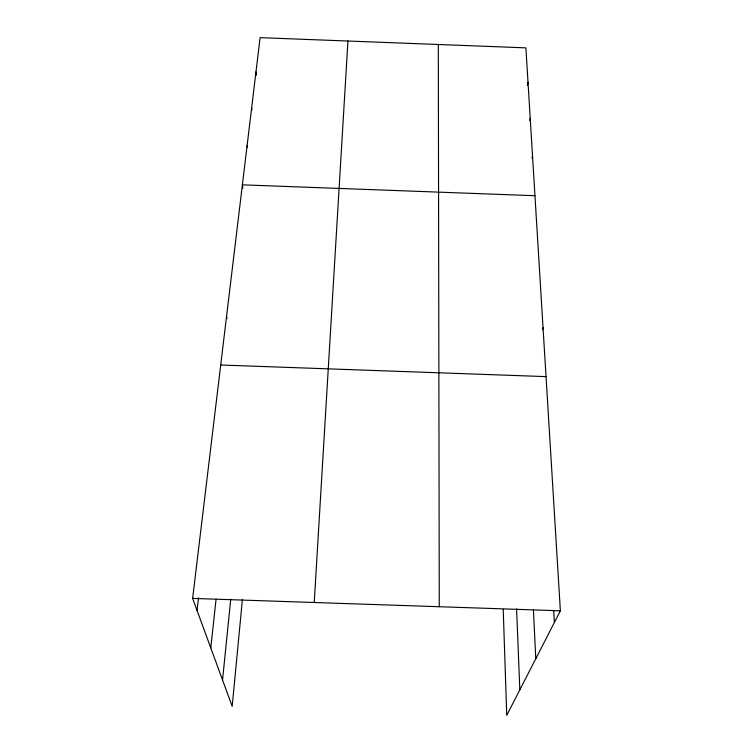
<?xml version="1.0" encoding="UTF-8"?>
<svg xmlns="http://www.w3.org/2000/svg" width="753" height="753" viewBox="0 0 753 753"><rect width="100%" height="100%" fill="white"/><g stroke="black" fill="none" stroke-linecap="round" stroke-linejoin="round"><path stroke-width="1.13" d="M314.227 602.504L347.942 41.029M242.419 599.379L232.188 706.333L192.627 598.4L260.096 37.65L525.905 47.863L560.373 610.805L506.741 715.35L503.22 609.337M222.54 680.015L230.747 599.162M210.774 647.928L216.073 599.172M197.041 610.467L198.538 597.731M527.373 85.541L528.004 82.237M529.754 120.555L530.216 118.249M532.051 158.29L532.522 156.031M542.442 329.833L543.035 327.706M192.627 598.4L560.373 610.805M534.959 195.714L242.391 184.833L242.814 188.194M220.704 365.007L546.038 376.622M226.568 316.288L226.964 318.594M247.144 145.329L247.408 147.616M251.662 107.717L251.916 110.042M255.982 71.864L256.302 75.215M553.709 610.881L554.387 622.486M533.425 609.883L535.778 658.753M516.596 608.8L519.824 689.852M438.312 44.502L439.272 606.72"/></g></svg>
